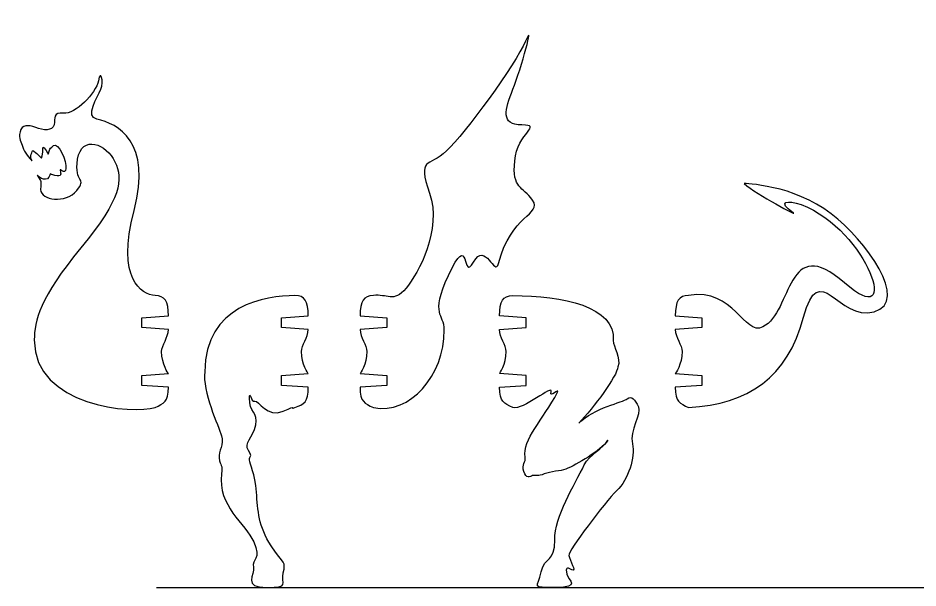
# Model space of a CAD drawing. Extents: x 86 to 546, y -315 to -72.
# Drawn here: x 86.5 to 322.8, y -314.7 to -165 of the extents above; entities that cross this region are included whole.
import ezdxf

# ---------------------------------------------------------------- set-up
doc = ezdxf.new("R2010")
doc.units = 0
doc.layers.add('LAYER_1', color=7, linetype='CONTINUOUS')

msp = doc.modelspace()

# ---------------------------------------------------------------- linework, layer by layer
at = {"layer": 'LAYER_1'}
msp.add_lwpolyline([(122.86, -314.62), (545.91, -314.62)], dxfattribs=at)
for points, knots in [([(212.66, -229.48), (211.72, -233.24), (209.13, -223.48), (206.08, -229.13), (203.02, -234.77), (205.15, -220.17), (199.49, -232.66), (194.61, -243.42), (198.4, -242.63), (198.4, -246.95), (198.4, -258.99), (189.46, -269.28), (179.8, -267.33), (177.43, -266.22), (176.3, -265.88), (176.3, -262.02), (176.3, -262.02), (183.3, -261.52), (183.3, -261.52), (183.3, -261.52), (183.3, -258.92), (183.3, -258.92), (183.3, -258.92), (176.3, -258.42), (176.3, -258.42), (176.3, -258.42), (178.07, -256.1), (178.07, -252.64), (178.07, -250.93), (176.3, -248.96), (176.3, -246.85), (176.3, -246.85), (183.3, -246.35), (183.3, -246.35), (183.3, -246.35), (183.3, -243.75), (183.3, -243.75), (183.3, -243.75), (176.3, -243.25), (176.3, -243.25), (176.3, -239.4), (177.19, -237.94), (179.8, -237.94), (183.3, -237.38), (185.09, -240), (188.38, -236.01), (191.67, -232.01), (197.85, -220.66), (194.55, -211.02), (191.26, -201.37), (194.28, -204.43), (199, -199.96), (203.73, -195.5), (217.13, -177.27), (219.72, -171.16), (222.31, -165.04), (218.54, -178.33), (216.43, -183.74), (214.31, -189.15), (213.13, -193.14), (218.78, -193.14), (224.42, -193.14), (217.6, -195.02), (216.89, -202.55), (216.19, -210.08), (219.01, -209.14), (221.6, -212.9), (224.19, -216.66), (215.85, -216.71), (212.66, -229.48)], [0, 0, 0, 0, 1, 1, 1, 2, 2, 2, 3, 3, 3, 4, 4, 4, 5, 5, 5, 6, 6, 6, 7, 7, 7, 8, 8, 8, 9, 9, 9, 10, 10, 10, 11, 11, 11, 12, 12, 12, 13, 13, 13, 14, 14, 14, 15, 15, 15, 16, 16, 16, 17, 17, 17, 18, 18, 18, 19, 19, 19, 20, 20, 20, 21, 21, 21, 22, 22, 22, 23, 23, 23, 23]), ([(125.97, -246.85), (125.97, -248.96), (124.21, -250.93), (124.21, -252.64), (124.21, -256.1), (125.97, -258.42), (125.97, -258.42), (125.97, -258.42), (118.97, -258.92), (118.97, -258.92), (118.97, -258.92), (118.97, -261.52), (118.97, -261.52), (118.97, -261.52), (125.97, -262.02), (125.97, -262.02), (125.97, -265.87), (124.84, -266.22), (122.47, -267.33), (116.91, -269.12), (90.77, -267.17), (90.77, -249.59), (90.77, -244.6), (92.2, -238.56), (103.02, -225.4), (113.84, -212.23), (114.07, -207.52), (111.95, -202.82), (109.84, -198.12), (103.17, -195.53), (102.15, -202.11), (101.14, -208.7), (104.81, -206.82), (101.92, -210.35), (99.02, -213.87), (92.44, -212.93), (92.44, -210.11), (92.44, -207.29), (92.9, -208.46), (91.49, -206.35), (91.49, -206.35), (93.67, -208.35), (94.61, -206.82), (95.55, -205.29), (94.26, -206.05), (96.2, -206.41), (98.14, -206.76), (97.73, -205.99), (97.55, -205.11), (97.37, -204.23), (98.84, -206.47), (99.08, -204.58), (99.31, -202.7), (97.14, -197.47), (95.79, -198.56), (94.44, -199.64), (94.84, -200), (94.44, -200.76), (94.44, -200.76), (93.32, -198.82), (93.08, -198.94), (93.08, -198.94), (92.96, -201.58), (92.67, -201.82), (92.67, -201.82), (91.14, -200.29), (90.38, -199.82), (90.38, -199.82), (89.33, -201.54), (90.2, -202.52), (89.66, -201.99), (88.08, -200.31), (87.79, -199), (87.44, -197.41), (86.5, -196.88), (87.03, -194.94), (87.56, -193), (89.08, -193.06), (91.14, -193.82), (93.2, -194.59), (95.55, -194.82), (95.96, -193.06), (96.38, -191.3), (95.55, -189.76), (98.49, -190.06), (101.43, -190.35), (107.02, -184.89), (107.6, -181.53), (108.19, -178.18), (109.08, -181.77), (108.25, -183.77), (107.43, -185.77), (103.98, -191.02), (107.19, -191.65), (112.66, -192.71), (121.78, -197.59), (116.98, -215.61), (112.19, -233.63), (118.97, -237.66), (122.47, -237.94), (125.09, -237.94), (125.97, -239.4), (125.97, -243.25), (125.97, -243.25), (118.97, -243.75), (118.97, -243.75), (118.97, -243.75), (118.97, -246.35), (118.97, -246.35), (118.97, -246.35), (125.97, -246.85), (125.97, -246.85)], [0, 0, 0, 0, 1, 1, 1, 2, 2, 2, 3, 3, 3, 4, 4, 4, 5, 5, 5, 6, 6, 6, 7, 7, 7, 8, 8, 8, 9, 9, 9, 10, 10, 10, 11, 11, 11, 12, 12, 12, 13, 13, 13, 14, 14, 14, 15, 15, 15, 16, 16, 16, 17, 17, 17, 18, 18, 18, 19, 19, 19, 20, 20, 20, 21, 21, 21, 22, 22, 22, 23, 23, 23, 24, 24, 24, 25, 25, 25, 26, 26, 26, 27, 27, 27, 28, 28, 28, 29, 29, 29, 30, 30, 30, 31, 31, 31, 32, 32, 32, 33, 33, 33, 34, 34, 34, 35, 35, 35, 36, 36, 36, 37, 37, 37, 37]), ([(311.23, -242.17), (301.71, -244.82), (296.95, -227.83), (292.71, -243.64), (288.48, -259.46), (278.24, -266.45), (262.56, -267.33), (260.19, -266.22), (259.06, -265.87), (259.06, -262.02), (259.06, -262.02), (266.06, -261.52), (266.06, -261.52), (266.06, -261.52), (266.06, -258.92), (266.06, -258.92), (266.06, -258.92), (259.06, -258.42), (259.06, -258.42), (259.06, -258.42), (260.83, -256.09), (260.83, -252.63), (260.83, -250.93), (259.06, -248.95), (259.06, -246.84), (259.06, -246.84), (266.06, -246.34), (266.06, -246.34), (266.06, -246.34), (266.06, -243.74), (266.06, -243.74), (266.06, -243.74), (259.06, -243.25), (259.06, -243.25), (259.06, -239.39), (259.95, -237.93), (262.56, -237.93), (274.56, -235.76), (277.08, -248.74), (282.07, -246.17), (289.83, -242.17), (288.19, -221.17), (303.47, -234.61), (318.76, -248.05), (309.81, -220.77), (292.08, -214.06), (288.61, -212.75), (285.64, -213.23), (289.97, -216.18), (291.59, -217.28), (280.56, -211.51), (277.09, -208.51), (277.09, -208.51), (290.06, -208.77), (299.98, -216.44), (309.05, -223.46), (320.76, -239.53), (311.23, -242.17)], [0, 0, 0, 0, 1, 1, 1, 2, 2, 2, 3, 3, 3, 4, 4, 4, 5, 5, 5, 6, 6, 6, 7, 7, 7, 8, 8, 8, 9, 9, 9, 10, 10, 10, 11, 11, 11, 12, 12, 12, 13, 13, 13, 14, 14, 14, 15, 15, 15, 16, 16, 16, 17, 17, 17, 18, 18, 18, 19, 19, 19, 19]), ([(162.69, -246.84), (162.69, -248.95), (160.93, -250.93), (160.93, -252.63), (160.93, -256.09), (162.69, -258.42), (162.69, -258.42), (162.69, -258.42), (155.69, -258.92), (155.69, -258.92), (155.69, -258.92), (155.69, -261.52), (155.69, -261.52), (155.69, -261.52), (162.69, -262.02), (162.69, -262.02), (162.69, -265.87), (161.68, -266.5), (159.19, -267.33), (157.39, -267.94), (160.36, -266.38), (156.12, -268.3), (151.89, -270.23), (149.66, -265.37), (148.65, -265.69), (147.64, -266.02), (147.31, -262.55), (147.25, -264.9), (147.16, -268.6), (149.62, -268.55), (148.91, -271.91), (148.21, -275.26), (145.74, -276.67), (146.97, -278.61), (148.21, -280.55), (147.16, -279.84), (147.24, -281.08), (147.32, -282.31), (148.76, -284.61), (149.1, -289.54), (149.44, -294.48), (149.62, -298.54), (152.97, -303.66), (156.32, -308.77), (156.85, -307.71), (156.14, -310.71), (155.44, -313.71), (158.08, -314.59), (151.73, -314.59), (145.38, -314.59), (148.75, -311.25), (148.3, -309.22), (147.85, -307.18), (150.5, -307.18), (148.38, -302.6), (146.27, -298.01), (138.78, -293.03), (139.94, -284.78), (140.32, -282.09), (139.54, -282.93), (139.3, -280.59), (139.12, -278.83), (140.64, -277.02), (139.94, -274.73), (139.23, -272.43), (134.74, -262.91), (135.57, -257.97), (135.57, -240.39), (151.51, -237.93), (159.19, -237.93), (161.81, -237.93), (162.69, -239.39), (162.69, -243.25), (162.69, -243.25), (155.69, -243.75), (155.69, -243.75), (155.69, -243.75), (155.69, -246.34), (155.69, -246.34), (155.69, -246.34), (162.69, -246.84), (162.69, -246.84)], [0, 0, 0, 0, 1, 1, 1, 2, 2, 2, 3, 3, 3, 4, 4, 4, 5, 5, 5, 6, 6, 6, 7, 7, 7, 8, 8, 8, 9, 9, 9, 10, 10, 10, 11, 11, 11, 12, 12, 12, 13, 13, 13, 14, 14, 14, 15, 15, 15, 16, 16, 16, 17, 17, 17, 18, 18, 18, 19, 19, 19, 20, 20, 20, 21, 21, 21, 22, 22, 22, 23, 23, 23, 24, 24, 24, 25, 25, 25, 26, 26, 26, 27, 27, 27, 27]), ([(249.37, -267.15), (248.49, -265.3), (247.61, -264.07), (246.46, -265.04), (245.31, -266.01), (237.75, -267.34), (233.69, -271.48), (237.64, -267.34), (243.81, -259.04), (243.99, -256.66), (244.92, -254.29), (242.67, -251.37), (242.78, -249.74), (243.43, -240.8), (229.49, -237.94), (216.41, -237.94), (213.8, -237.94), (212.91, -239.39), (212.91, -243.25), (212.91, -243.25), (219.91, -243.75), (219.91, -243.75), (219.91, -243.75), (219.91, -246.35), (219.91, -246.35), (219.91, -246.35), (212.91, -246.85), (212.91, -246.85), (212.91, -248.96), (214.68, -250.93), (214.68, -252.64), (214.68, -256.1), (212.91, -258.42), (212.91, -258.42), (212.91, -258.42), (219.91, -258.92), (219.91, -258.92), (219.91, -258.92), (219.91, -261.52), (219.91, -261.52), (219.91, -261.52), (212.91, -262.02), (212.91, -262.02), (212.91, -265.87), (214.04, -266.22), (216.41, -267.33), (218.99, -268.22), (227.08, -261.13), (226.47, -263.16), (225.87, -265.2), (228.79, -262.01), (228.11, -263.33), (224.34, -270.63), (218.83, -275.65), (219.65, -280.38), (219.86, -281.6), (218.68, -282.24), (219.29, -284.18), (219.91, -286.12), (220.88, -285.5), (221.59, -285.23), (222.29, -284.97), (223.09, -285.5), (224.67, -284.79), (226.26, -284.09), (229.01, -284.04), (230.28, -283.53), (233.14, -282.38), (239.43, -278.68), (241.36, -275.95), (240.15, -278.02), (236.49, -279.71), (235.17, -282.38), (232.57, -287.62), (227.41, -296.08), (227.41, -302.08), (227.41, -308.08), (224.83, -306.32), (223.88, -310.46), (222.9, -314.73), (220.95, -314.59), (227.67, -314.59), (234.4, -314.59), (230.94, -312.75), (230.58, -311.08), (230.23, -309.4), (230.41, -309.21), (231.88, -309.92), (233.34, -310.62), (231.29, -307.45), (231.08, -306.22), (230.87, -304.98), (240.61, -292.2), (243.66, -289.2), (246.72, -286.2), (248.58, -280.38), (247.78, -276.86), (246.99, -273.33), (250.25, -269.01), (249.37, -267.15)], [0, 0, 0, 0, 1, 1, 1, 2, 2, 2, 3, 3, 3, 4, 4, 4, 5, 5, 5, 6, 6, 6, 7, 7, 7, 8, 8, 8, 9, 9, 9, 10, 10, 10, 11, 11, 11, 12, 12, 12, 13, 13, 13, 14, 14, 14, 15, 15, 15, 16, 16, 16, 17, 17, 17, 18, 18, 18, 19, 19, 19, 20, 20, 20, 21, 21, 21, 22, 22, 22, 23, 23, 23, 24, 24, 24, 25, 25, 25, 26, 26, 26, 27, 27, 27, 28, 28, 28, 29, 29, 29, 30, 30, 30, 31, 31, 31, 32, 32, 32, 33, 33, 33, 33])]:
    msp.add_open_spline(points, degree=3, knots=knots, dxfattribs=at)

doc.saveas('drawing.dxf')
